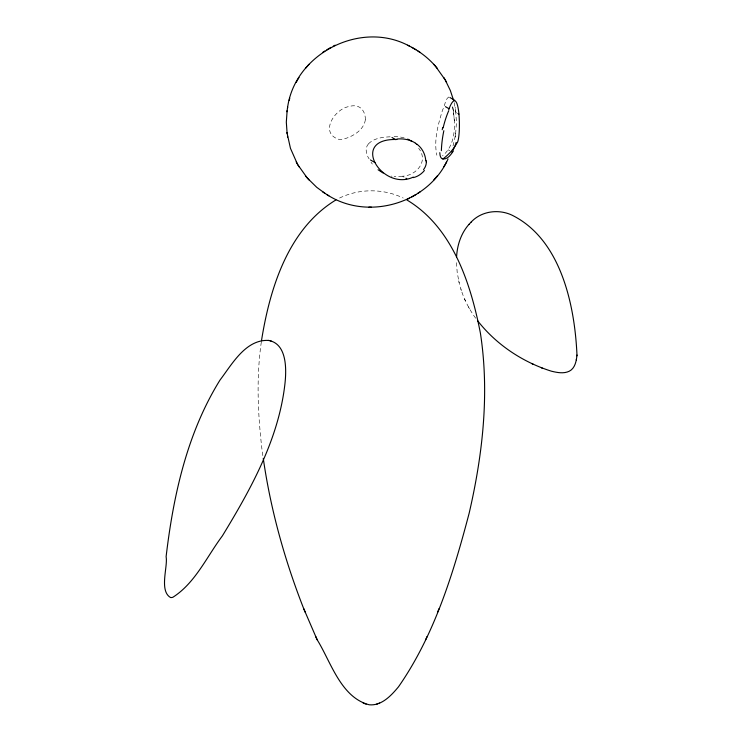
<?xml version="1.0" encoding="UTF-8"?>
<svg xmlns="http://www.w3.org/2000/svg" width="742" height="742" viewBox="0 0 742 742"><rect width="100%" height="100%" fill="white"/><g stroke="black" fill="none" stroke-linecap="round" stroke-linejoin="round"><path stroke-width="0.56" stroke-dasharray="3.71 2.78" d="M455.644 133.745L456.46 122.142L455.644 110.549M261.332 341.96C256.027 378.708 257.928 416.067 262.38 452.805L262.909 456.126M453.019 146.016L455.31 135.907M455.134 137.103L455.82 132.549M452.601 106.616C455.486 122.986 456.618 144.254 442.473 155.894M368.412 143.902C364.6 148.215 366.233 154.596 369.126 158.927M368.588 143.707C374.218 138.021 382.816 137.14 390.422 136.797M339.567 198.031C359.406 188.412 383.373 188.412 403.212 198.031M402.35 176.244L394.123 176.559M394.095 136.565L399.966 136.918L405.308 138.17M391.999 176.225L391.303 176.077M448.947 96.961C444.857 99.057 445.126 106.041 442.64 109.825C438.16 124.276 433.597 140.247 436.853 155.226M452.75 107.33L453.362 110.846L456.497 112.654M448.177 149.828L449.782 150.756M404.065 177.153L402.461 176.225C416.123 175.668 429.024 161.339 418.664 148.279M475.687 318.235C469.194 309.368 464.038 299.416 460.856 288.888M372.354 164.075L371.009 162.192M464.538 299.035L465.494 300.927M468.508 306.891L469.482 308.83M456.46 262.668L457.22 272.648L459.187 282.813M458.639 280.828L461.45 291.012M454.197 102.702L455.82 111.745M453.362 110.846L454.354 120.844M455.134 107.191L455.31 108.378M365.379 119.712C363.765 130.295 352.728 136.639 343.212 139.19A32.388 18.698 -60 0 1 338.538 139.246C319.153 132.79 334.855 108.62 349.102 106.533A30.672 17.706 -60 0 1 358.024 106.496C363.283 108.471 365.481 114.472 365.379 119.712"/><path stroke-width="1.11" d="M477.625 320.757C496.212 344.576 522.618 362.133 551.362 371.176C557.149 372.586 563.688 373.931 569.309 371.204C575.133 368.255 576.413 360.862 576.97 355.038C574.8 305.185 560.915 239.1 511.711 215.022C498.383 208.873 481.4 211.08 471.216 221.997M456.58 256.908C457.202 245.129 461.079 233.238 469.009 224.334M287.145 110.549L286.319 122.142L287.145 133.745M261.462 340.847C269.763 288.619 288.017 229.028 335.922 199.941M576.321 359.926L576.404 359.304M576.868 355.854L576.97 355.038M287.469 108.378C294.324 53.554 361.252 19.552 409.547 46.189M286.959 111.745L287.646 107.191M442.213 129.748L442.705 127.531M289.185 100.356L289.77 98.278M315.767 636.59L317.122 639.706C330.672 661.317 340.689 697.443 369.219 704.779C381.629 706.004 391.331 695.449 398.51 686.795C434.469 635.161 453.279 573.51 469.148 513.232C482.745 454.456 489.646 393.121 480.399 333.112C470.725 283.555 452.713 227.414 406.866 199.941M448.762 109.51C460.179 78.633 461.607 139.505 456.831 143.234A90.737 52.385 0 0 1 442.928 159.001A10.583 5.138 -72.5 0 1 439.913 153.835L439.82 152.629M425.658 639.706L427.012 636.59M437.455 612.382L439.097 608.588M326.823 194.525C367.476 221.385 428.292 203.54 448.038 158.964M443.799 166.802L444.977 164.733M445.385 164.01L446.601 161.895M296.179 82.39L297.394 80.275M297.802 79.561L298.989 77.493M453.399 150.951C450.969 154.494 447.825 159.409 442.928 159.001M423.561 169.677L424.851 167.627A9.971 7.142 -53.4 0 0 426.307 161.802M305.435 68.422L307.04 66.576M307.448 66.094L309.015 64.304M433.773 179.981L435.331 178.191M435.74 177.709L437.353 175.863M468.842 224.529L471.467 221.747M322.668 52.413L324.894 51.003M326.823 49.77L330.997 47.358M415.956 194.525L411.782 196.936M417.885 193.291L420.111 191.872M333.232 46.189L335.152 45.188M407.636 199.106L409.547 198.105M413.294 177.088C382.26 191.863 348.666 138.151 396.887 139.496M376.63 704.139L377.567 703.815M378.364 703.537L379.616 703.101M368.904 207.157L371.39 207.185M268.428 340.42C245.556 339.307 231.866 364.507 220.086 379.95L219.715 380.535C187.077 433.309 173.359 495.433 166.143 556.389L166.115 556.769C168.026 566.48 158.927 590.78 170.493 597.495C171.272 597.69 172.061 597.449 172.821 597.291C195.22 583.073 206.833 556.639 222.312 535.974L222.609 535.501C251.009 488.811 278.751 438.967 284.947 383.753C286.514 369.535 287.182 343.611 268.428 340.42L269.383 340.587M271.22 341.051L270.32 340.801M363.172 703.101L366.149 704.139M541.4 367.782L542.374 368.199M532.051 363.756L533.238 364.276M407.701 139.069L412.162 141.536M411.782 47.358L415.956 49.77M407.636 45.188C418.117 50.243 427.707 57.273 435.331 66.094M383.132 173.044L378.068 169.751M449.921 97.517L454.781 100.328M457.888 113.461L458.927 114.064M445.423 106.653L449.114 108.786M451.665 151.841L452.462 152.305M391.999 137.502L395.69 139.635M405.948 178.238L406.755 178.701M370.425 159.938L374.951 162.544M417.885 51.003L420.111 52.413M307.448 178.191L316.713 187.299L324.894 193.291M322.668 191.872L328.854 195.814M435.74 66.576L444.977 79.561M297.802 164.733L307.04 177.709M433.773 64.304L437.353 68.422M305.435 175.863L309.015 179.981M445.385 80.275L450.357 90.561L453.622 100.448M443.799 77.493L446.601 82.39M286.959 132.549L290.456 148.317L297.394 164.01M296.188 161.895L298.989 166.802M263.262 458.343C270.654 509.81 284.724 560.21 303.682 608.588L305.324 612.382M303.682 608.588L317.122 639.706M287.469 135.907L287.646 137.103M426.14 160.532L426.242 161.83M424.433 170.493A19.728 16.843 -61.3 0 1 413.331 177.616M417.004 144.254A35.273 27.556 -40.4 0 1 425.769 160.643M415.399 143.289A35.022 27.463 -32.3 0 1 416.939 144.328M396.942 139.023A33.371 26.063 -31 0 1 415.511 143.169M443.104 127.93A33.371 7.828 -78.5 0 1 448.78 110.641M441.379 150.682A35.264 10.147 -79.7 0 1 443.855 130.685M456.154 142.455A31.628 15.907 -89.1 0 1 453.01 150.088"/></g></svg>
